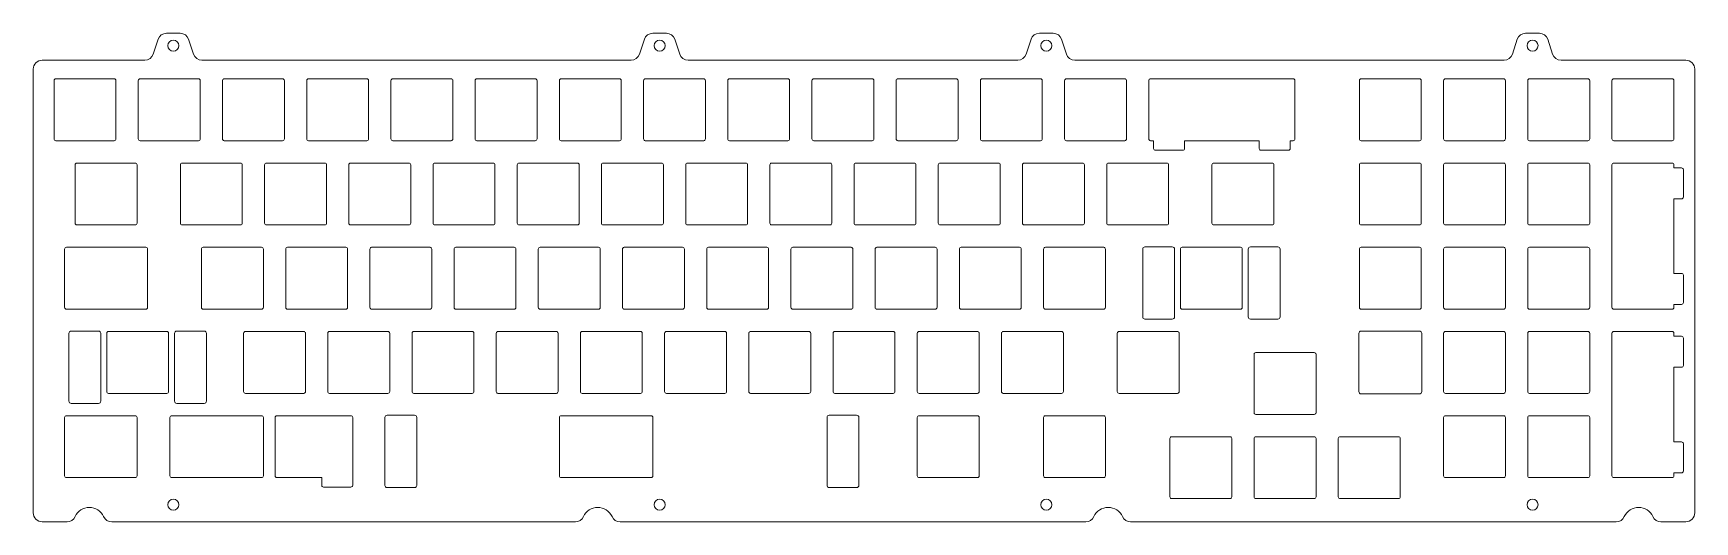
# Model space of a CAD drawing. Header units: millimetres. Extents: x 5 to 381, y 6 to 117.
import ezdxf

# ---------------------------------------------------------------- set-up
doc = ezdxf.new("R2010")
doc.units = ezdxf.units.MM

msp = doc.modelspace()

# ---------------------------------------------------------------- linework, layer by layer
at = {"color": 7, "linetype": 'Continuous', "lineweight": 15}
for points in [[(31.82, 112.23, -0.324183), (29.92, 110.85), (6.67, 110.85, 0.414214), (4.67, 108.85), (4.67, 8.44, 0.414214), (6.67, 6.44), (12.32, 6.44, 0.293925), (14.14, 7.61, -0.643438), (20.6, 7.61, 0.293925), (22.42, 6.44), (127.32, 6.44, 0.293925), (129.14, 7.61, -0.643438), (135.6, 7.61, 0.293925), (137.42, 6.44), (242.79, 6.44, 0.293925), (244.61, 7.61, -0.643438), (251.08, 7.61, 0.293925), (252.9, 6.44), (362.79, 6.44, 0.293925), (364.61, 7.61, -0.643438), (371.08, 7.61, 0.293925), (372.9, 6.44), (378.55, 6.44, 0.414214), (380.55, 8.44), (380.55, 108.85, 0.414214), (378.55, 110.85), (350.29, 110.85, -0.324183), (348.39, 112.23), (347.3, 115.58, 0.324183), (345.4, 116.95), (342.29, 116.95, 0.324183), (340.39, 115.58), (339.3, 112.23, -0.324183), (337.4, 110.85), (240.29, 110.85, -0.324183), (238.39, 112.23), (237.3, 115.58, 0.324183), (235.4, 116.95), (232.29, 116.95, 0.324183), (230.39, 115.58), (229.3, 112.23, -0.324183), (227.4, 110.85), (152.82, 110.85, -0.324183), (150.92, 112.23), (149.82, 115.58, 0.324183), (147.92, 116.95), (144.82, 116.95, 0.324183), (142.92, 115.58), (141.82, 112.23, -0.324183), (139.92, 110.85), (42.82, 110.85, -0.324183), (40.92, 112.23), (39.82, 115.58, 0.324183), (37.92, 116.95), (34.82, 116.95, 0.324183), (32.92, 115.58)], [(9.79, 92.63), (22.99, 92.63, 0.414214), (23.39, 93.03), (23.39, 106.23, 0.414214), (22.99, 106.63), (9.79, 106.63, 0.414214), (9.39, 106.23), (9.39, 93.03, 0.414214)], [(28.44, 106.23), (28.44, 93.03, 0.414214), (28.84, 92.63), (42.04, 92.63, 0.414214), (42.44, 93.03), (42.44, 106.23, 0.414214), (42.04, 106.63), (28.84, 106.63, 0.414214)], [(47.49, 106.23), (47.49, 93.03, 0.414214), (47.89, 92.63), (61.09, 92.63, 0.414214), (61.49, 93.03), (61.49, 106.23, 0.414214), (61.09, 106.63), (47.89, 106.63, 0.414214)], [(66.54, 106.23), (66.54, 93.03, 0.414214), (66.94, 92.63), (80.14, 92.63, 0.414214), (80.54, 93.03), (80.54, 106.23, 0.414214), (80.14, 106.63), (66.94, 106.63, 0.414214)], [(85.59, 106.23), (85.59, 93.03, 0.414214), (85.99, 92.63), (99.19, 92.63, 0.414214), (99.59, 93.03), (99.59, 106.23, 0.414214), (99.19, 106.63), (85.99, 106.63, 0.414214)], [(104.64, 106.23), (104.64, 93.03, 0.414214), (105.04, 92.63), (118.24, 92.63, 0.414214), (118.64, 93.03), (118.64, 106.23, 0.414214), (118.24, 106.63), (105.04, 106.63, 0.414214)], [(123.69, 106.23), (123.69, 93.03, 0.414214), (124.09, 92.63), (137.29, 92.63, 0.414214), (137.69, 93.03), (137.69, 106.23, 0.414214), (137.29, 106.63), (124.09, 106.63, 0.414214)], [(142.74, 106.23), (142.74, 93.03, 0.414214), (143.14, 92.63), (156.34, 92.63, 0.414214), (156.74, 93.03), (156.74, 106.23, 0.414214), (156.34, 106.63), (143.14, 106.63, 0.414214)], [(161.79, 106.23), (161.79, 93.03, 0.414214), (162.19, 92.63), (175.39, 92.63, 0.414214), (175.79, 93.03), (175.79, 106.23, 0.414214), (175.39, 106.63), (162.19, 106.63, 0.414214)], [(180.84, 106.23), (180.84, 93.03, 0.414214), (181.24, 92.63), (194.44, 92.63, 0.414214), (194.84, 93.03), (194.84, 106.23, 0.414214), (194.44, 106.63), (181.24, 106.63, 0.414214)], [(199.89, 106.23), (199.89, 93.03, 0.414214), (200.29, 92.63), (213.49, 92.63, 0.414214), (213.89, 93.03), (213.89, 106.23, 0.414214), (213.49, 106.63), (200.29, 106.63, 0.414214)], [(218.94, 106.23), (218.94, 93.03, 0.414214), (219.34, 92.63), (232.54, 92.63, 0.414214), (232.94, 93.03), (232.94, 106.23, 0.414214), (232.54, 106.63), (219.34, 106.63, 0.414214)], [(237.99, 106.23), (237.99, 93.03, 0.414214), (238.39, 92.63), (251.59, 92.63, 0.414214), (251.99, 93.03), (251.99, 106.23, 0.414214), (251.59, 106.63), (238.39, 106.63, 0.414214)], [(264.73, 90.48, 0.414214), (265.13, 90.88), (265.13, 92.63), (282.01, 92.63), (282.01, 90.88, 0.414214), (282.41, 90.48), (288.61, 90.48, 0.414214), (289.01, 90.88), (289.01, 92.63), (289.69, 92.63, 0.414214), (290.09, 93.03), (290.09, 106.23, 0.414214), (289.69, 106.63), (257.44, 106.63, 0.414214), (257.04, 106.23), (257.04, 93.03, 0.414214), (257.44, 92.63), (258.13, 92.63), (258.13, 90.88, 0.414214), (258.53, 90.48)], [(305.07, 92.63), (318.27, 92.63, 0.414214), (318.67, 93.03), (318.67, 106.23, 0.414214), (318.27, 106.63), (305.07, 106.63, 0.414214), (304.67, 106.23), (304.67, 93.03, 0.414214)], [(323.72, 106.23), (323.72, 93.03, 0.414214), (324.12, 92.63), (337.32, 92.63, 0.414214), (337.72, 93.03), (337.72, 106.23, 0.414214), (337.32, 106.63), (324.12, 106.63, 0.414214)], [(342.77, 106.23), (342.77, 93.03, 0.414214), (343.17, 92.63), (356.37, 92.63, 0.414214), (356.77, 93.03), (356.77, 106.23, 0.414214), (356.37, 106.63), (343.17, 106.63, 0.414214)], [(362.22, 92.63), (375.42, 92.63, 0.414214), (375.82, 93.03), (375.82, 106.23, 0.414214), (375.42, 106.63), (362.22, 106.63, 0.414214), (361.82, 106.23), (361.82, 93.03, 0.414214)], [(27.76, 87.58), (14.56, 87.58, 0.414214), (14.16, 87.18), (14.16, 73.98, 0.414214), (14.56, 73.58), (27.76, 73.58, 0.414214), (28.16, 73.98), (28.16, 87.18, 0.414214)], [(37.97, 73.98, 0.414214), (38.37, 73.58), (51.57, 73.58, 0.414214), (51.97, 73.98), (51.97, 87.18, 0.414214), (51.57, 87.58), (38.37, 87.58, 0.414214), (37.97, 87.18)], [(57.02, 87.18), (57.02, 73.98, 0.414214), (57.42, 73.58), (70.62, 73.58, 0.414214), (71.02, 73.98), (71.02, 87.18, 0.414214), (70.62, 87.58), (57.42, 87.58, 0.414214)], [(76.07, 87.18), (76.07, 73.98, 0.414214), (76.47, 73.58), (89.67, 73.58, 0.414214), (90.07, 73.98), (90.07, 87.18, 0.414214), (89.67, 87.58), (76.47, 87.58, 0.414214)], [(95.12, 87.18), (95.12, 73.98, 0.414214), (95.52, 73.58), (108.72, 73.58, 0.414214), (109.12, 73.98), (109.12, 87.18, 0.414214), (108.72, 87.58), (95.52, 87.58, 0.414214)], [(114.17, 87.18), (114.17, 73.98, 0.414214), (114.57, 73.58), (127.77, 73.58, 0.414214), (128.17, 73.98), (128.17, 87.18, 0.414214), (127.77, 87.58), (114.57, 87.58, 0.414214)], [(133.22, 87.18), (133.22, 73.98, 0.414214), (133.62, 73.58), (146.82, 73.58, 0.414214), (147.22, 73.98), (147.22, 87.18, 0.414214), (146.82, 87.58), (133.62, 87.58, 0.414214)], [(152.27, 87.18), (152.27, 73.98, 0.414214), (152.67, 73.58), (165.87, 73.58, 0.414214), (166.27, 73.98), (166.27, 87.18, 0.414214), (165.87, 87.58), (152.67, 87.58, 0.414214)], [(171.32, 87.18), (171.32, 73.98, 0.414214), (171.72, 73.58), (184.92, 73.58, 0.414214), (185.32, 73.98), (185.32, 87.18, 0.414214), (184.92, 87.58), (171.72, 87.58, 0.414214)], [(190.37, 87.18), (190.37, 73.98, 0.414214), (190.77, 73.58), (203.97, 73.58, 0.414214), (204.37, 73.98), (204.37, 87.18, 0.414214), (203.97, 87.58), (190.77, 87.58, 0.414214)], [(209.42, 87.18), (209.42, 73.98, 0.414214), (209.82, 73.58), (223.02, 73.58, 0.414214), (223.42, 73.98), (223.42, 87.18, 0.414214), (223.02, 87.58), (209.82, 87.58, 0.414214)], [(228.47, 87.18), (228.47, 73.98, 0.414214), (228.87, 73.58), (242.07, 73.58, 0.414214), (242.47, 73.98), (242.47, 87.18, 0.414214), (242.07, 87.58), (228.87, 87.58, 0.414214)], [(247.52, 87.18), (247.52, 73.98, 0.414214), (247.92, 73.58), (261.12, 73.58, 0.414214), (261.52, 73.98), (261.52, 87.18, 0.414214), (261.12, 87.58), (247.92, 87.58, 0.414214)], [(271.33, 87.18), (271.33, 73.98, 0.414214), (271.73, 73.58), (284.93, 73.58, 0.414214), (285.33, 73.98), (285.33, 87.18, 0.414214), (284.93, 87.58), (271.73, 87.58, 0.414214)], [(318.67, 87.18, 0.414214), (318.27, 87.58), (305.07, 87.58, 0.414214), (304.67, 87.18), (304.67, 73.98, 0.414214), (305.07, 73.58), (318.27, 73.58, 0.414214), (318.67, 73.98)], [(323.72, 87.18), (323.72, 73.98, 0.414214), (324.12, 73.58), (337.32, 73.58, 0.414214), (337.72, 73.98), (337.72, 87.18, 0.414214), (337.32, 87.58), (324.12, 87.58, 0.414214)], [(342.77, 87.18), (342.77, 73.98, 0.414214), (343.17, 73.58), (356.37, 73.58, 0.414214), (356.77, 73.98), (356.77, 87.18, 0.414214), (356.37, 87.58), (343.17, 87.58, 0.414214)], [(377.57, 86.49), (375.82, 86.49), (375.82, 87.18, 0.414214), (375.42, 87.58), (362.22, 87.58, 0.414214), (361.82, 87.18), (361.82, 54.93, 0.414214), (362.22, 54.53), (375.42, 54.53, 0.414214), (375.82, 54.93), (375.82, 55.61), (377.57, 55.61, 0.414214), (377.97, 56.01), (377.97, 62.21, 0.414214), (377.57, 62.61), (375.82, 62.61), (375.82, 79.49), (377.57, 79.49, 0.414214), (377.97, 79.89), (377.97, 86.09, 0.414214)], [(11.78, 54.93, 0.414214), (12.18, 54.53), (30.14, 54.53, 0.414214), (30.54, 54.93), (30.54, 68.13, 0.414214), (30.14, 68.53), (12.18, 68.53, 0.414214), (11.78, 68.13)], [(56.33, 54.53, 0.414214), (56.73, 54.93), (56.73, 68.13, 0.414214), (56.33, 68.53), (43.13, 68.53, 0.414214), (42.73, 68.13), (42.73, 54.93, 0.414214), (43.13, 54.53)], [(61.78, 68.13), (61.78, 54.93, 0.414214), (62.18, 54.53), (75.38, 54.53, 0.414214), (75.78, 54.93), (75.78, 68.13, 0.414214), (75.38, 68.53), (62.18, 68.53, 0.414214)], [(80.83, 68.13), (80.83, 54.93, 0.414214), (81.23, 54.53), (94.43, 54.53, 0.414214), (94.83, 54.93), (94.83, 68.13, 0.414214), (94.43, 68.53), (81.23, 68.53, 0.414214)], [(99.88, 68.13), (99.88, 54.93, 0.414214), (100.28, 54.53), (113.48, 54.53, 0.414214), (113.88, 54.93), (113.88, 68.13, 0.414214), (113.48, 68.53), (100.28, 68.53, 0.414214)], [(118.93, 68.13), (118.93, 54.93, 0.414214), (119.33, 54.53), (132.53, 54.53, 0.414214), (132.93, 54.93), (132.93, 68.13, 0.414214), (132.53, 68.53), (119.33, 68.53, 0.414214)], [(137.98, 68.13), (137.98, 54.93, 0.414214), (138.38, 54.53), (151.58, 54.53, 0.414214), (151.98, 54.93), (151.98, 68.13, 0.414214), (151.58, 68.53), (138.38, 68.53, 0.414214)], [(157.03, 68.13), (157.03, 54.93, 0.414214), (157.43, 54.53), (170.63, 54.53, 0.414214), (171.03, 54.93), (171.03, 68.13, 0.414214), (170.63, 68.53), (157.43, 68.53, 0.414214)], [(176.08, 68.13), (176.08, 54.93, 0.414214), (176.48, 54.53), (189.68, 54.53, 0.414214), (190.08, 54.93), (190.08, 68.13, 0.414214), (189.68, 68.53), (176.48, 68.53, 0.414214)], [(195.13, 68.13), (195.13, 54.93, 0.414214), (195.53, 54.53), (208.73, 54.53, 0.414214), (209.13, 54.93), (209.13, 68.13, 0.414214), (208.73, 68.53), (195.53, 68.53, 0.414214)], [(214.18, 68.13), (214.18, 54.93, 0.414214), (214.58, 54.53), (227.78, 54.53, 0.414214), (228.18, 54.93), (228.18, 68.13, 0.414214), (227.78, 68.53), (214.58, 68.53, 0.414214)], [(233.23, 68.13), (233.23, 54.93, 0.414214), (233.63, 54.53), (246.83, 54.53, 0.414214), (247.23, 54.93), (247.23, 68.13, 0.414214), (246.83, 68.53), (233.63, 68.53, 0.414214)], [(255.65, 52.78, 0.414214), (256.15, 52.28), (262.35, 52.28, 0.414214), (262.85, 52.78), (262.85, 68.13, 0.414214), (262.35, 68.63), (256.15, 68.63, 0.414214), (255.65, 68.13)], [(277.79, 54.53, 0.414214), (278.19, 54.93), (278.19, 68.13, 0.414214), (277.79, 68.53), (264.59, 68.53, 0.414214), (264.19, 68.13), (264.19, 54.93, 0.414214), (264.59, 54.53)], [(286.73, 68.13, 0.414214), (286.23, 68.63), (280.03, 68.63, 0.414214), (279.53, 68.13), (279.53, 52.78, 0.414214), (280.03, 52.28), (286.23, 52.28, 0.414214), (286.73, 52.78)], [(318.67, 68.13, 0.414214), (318.27, 68.53), (305.07, 68.53, 0.414214), (304.67, 68.13), (304.67, 54.93, 0.414214), (305.07, 54.53), (318.27, 54.53, 0.414214), (318.67, 54.93)], [(323.72, 68.13), (323.72, 54.93, 0.414214), (324.12, 54.53), (337.32, 54.53, 0.414214), (337.72, 54.93), (337.72, 68.13, 0.414214), (337.32, 68.53), (324.12, 68.53, 0.414214)], [(342.77, 68.13), (342.77, 54.93, 0.414214), (343.17, 54.53), (356.37, 54.53, 0.414214), (356.77, 54.93), (356.77, 68.13, 0.414214), (356.37, 68.53), (343.17, 68.53, 0.414214)], [(19.96, 49.08, 0.414214), (19.46, 49.58), (13.26, 49.58, 0.414214), (12.76, 49.08), (12.76, 33.73, 0.414214), (13.26, 33.23), (19.46, 33.23, 0.414214), (19.96, 33.73)], [(34.9, 49.48), (21.7, 49.48, 0.414214), (21.3, 49.08), (21.3, 35.88, 0.414214), (21.7, 35.48), (34.9, 35.48, 0.414214), (35.3, 35.88), (35.3, 49.08, 0.414214)], [(37.14, 49.58, 0.414214), (36.64, 49.08), (36.64, 33.73, 0.414214), (37.14, 33.23), (43.34, 33.23, 0.414214), (43.84, 33.73), (43.84, 49.08, 0.414214), (43.34, 49.58)], [(66.26, 35.88), (66.26, 49.08, 0.414214), (65.86, 49.48), (52.66, 49.48, 0.414214), (52.26, 49.08), (52.26, 35.88, 0.414214), (52.66, 35.48), (65.86, 35.48, 0.414214)], [(71.31, 49.08), (71.31, 35.88, 0.414214), (71.71, 35.48), (84.91, 35.48, 0.414214), (85.31, 35.88), (85.31, 49.08, 0.414214), (84.91, 49.48), (71.71, 49.48, 0.414214)], [(90.36, 49.08), (90.36, 35.88, 0.414214), (90.76, 35.48), (103.96, 35.48, 0.414214), (104.36, 35.88), (104.36, 49.08, 0.414214), (103.96, 49.48), (90.76, 49.48, 0.414214)], [(109.41, 49.08), (109.41, 35.88, 0.414214), (109.81, 35.48), (123.01, 35.48, 0.414214), (123.41, 35.88), (123.41, 49.08, 0.414214), (123.01, 49.48), (109.81, 49.48, 0.414214)], [(128.46, 49.08), (128.46, 35.88, 0.414214), (128.86, 35.48), (142.06, 35.48, 0.414214), (142.46, 35.88), (142.46, 49.08, 0.414214), (142.06, 49.48), (128.86, 49.48, 0.414214)], [(147.51, 49.08), (147.51, 35.88, 0.414214), (147.91, 35.48), (161.11, 35.48, 0.414214), (161.51, 35.88), (161.51, 49.08, 0.414214), (161.11, 49.48), (147.91, 49.48, 0.414214)], [(166.56, 49.08), (166.56, 35.88, 0.414214), (166.96, 35.48), (180.16, 35.48, 0.414214), (180.56, 35.88), (180.56, 49.08, 0.414214), (180.16, 49.48), (166.96, 49.48, 0.414214)], [(185.61, 49.08), (185.61, 35.88, 0.414214), (186.01, 35.48), (199.21, 35.48, 0.414214), (199.61, 35.88), (199.61, 49.08, 0.414214), (199.21, 49.48), (186.01, 49.48, 0.414214)], [(204.66, 49.08), (204.66, 35.88, 0.414214), (205.06, 35.48), (218.26, 35.48, 0.414214), (218.66, 35.88), (218.66, 49.08, 0.414214), (218.26, 49.48), (205.06, 49.48, 0.414214)], [(223.71, 49.08), (223.71, 35.88, 0.414214), (224.11, 35.48), (237.31, 35.48, 0.414214), (237.71, 35.88), (237.71, 49.08, 0.414214), (237.31, 49.48), (224.11, 49.48, 0.414214)], [(263.5, 49.48), (250.3, 49.48, 0.414214), (249.9, 49.08), (249.9, 35.88, 0.414214), (250.3, 35.48), (263.5, 35.48, 0.414214), (263.9, 35.88), (263.9, 49.08, 0.414214)], [(318.77, 49.08, 0.414214), (318.27, 49.58), (305.07, 49.58, 0.414214), (304.57, 49.08), (304.57, 35.88, 0.414214), (305.07, 35.38), (318.27, 35.38, 0.414214), (318.77, 35.88)], [(323.72, 49.08), (323.72, 35.88, 0.414214), (324.12, 35.48), (337.32, 35.48, 0.414214), (337.72, 35.88), (337.72, 49.08, 0.414214), (337.32, 49.48), (324.12, 49.48, 0.414214)], [(342.77, 49.08), (342.77, 35.88, 0.414214), (343.17, 35.48), (356.37, 35.48, 0.414214), (356.77, 35.88), (356.77, 49.08, 0.414214), (356.37, 49.48), (343.17, 49.48, 0.414214)], [(377.97, 17.91), (377.97, 24.11, 0.414214), (377.57, 24.51), (375.82, 24.51), (375.82, 41.39), (377.57, 41.39, 0.414214), (377.97, 41.79), (377.97, 47.99, 0.414214), (377.57, 48.39), (375.82, 48.39), (375.82, 49.08, 0.414214), (375.42, 49.48), (362.22, 49.48, 0.414214), (361.82, 49.08), (361.82, 16.83, 0.414214), (362.22, 16.43), (375.42, 16.43, 0.414214), (375.82, 16.83), (375.82, 17.51), (377.57, 17.51, 0.414214)], [(294.46, 30.72, 0.414214), (294.86, 31.12), (294.86, 44.32, 0.414214), (294.46, 44.72), (281.26, 44.72, 0.414214), (280.86, 44.32), (280.86, 31.12, 0.414214), (281.26, 30.72)], [(28.16, 16.83), (28.16, 30.03, 0.414214), (27.76, 30.43), (12.18, 30.43, 0.414214), (11.78, 30.03), (11.78, 16.83, 0.414214), (12.18, 16.43), (27.76, 16.43, 0.414214)], [(35.59, 30.03), (35.59, 16.83, 0.414214), (35.99, 16.43), (56.33, 16.43, 0.414214), (56.73, 16.83), (56.73, 30.03, 0.414214), (56.33, 30.43), (35.99, 30.43, 0.414214)], [(59.8, 16.43), (69.95, 16.43), (69.95, 14.68, 0.414214), (70.35, 14.28), (76.55, 14.28, 0.414214), (76.95, 14.68), (76.95, 30.03, 0.414214), (76.55, 30.43), (59.8, 30.43, 0.414214), (59.4, 30.03), (59.4, 16.83, 0.414214)], [(84.23, 14.68, 0.414214), (84.73, 14.18), (90.93, 14.18, 0.414214), (91.43, 14.68), (91.43, 30.03, 0.414214), (90.93, 30.53), (84.73, 30.53, 0.414214), (84.23, 30.03)], [(144.84, 16.83), (144.84, 30.03, 0.414214), (144.44, 30.43), (124.09, 30.43, 0.414214), (123.69, 30.03), (123.69, 16.83, 0.414214), (124.09, 16.43), (144.44, 16.43, 0.414214)], [(184.74, 30.53, 0.414214), (184.24, 30.03), (184.24, 14.68, 0.414214), (184.74, 14.18), (190.94, 14.18, 0.414214), (191.44, 14.68), (191.44, 30.03, 0.414214), (190.94, 30.53)], [(204.66, 16.83, 0.414214), (205.06, 16.43), (218.26, 16.43, 0.414214), (218.66, 16.83), (218.66, 30.03, 0.414214), (218.26, 30.43), (205.06, 30.43, 0.414214), (204.66, 30.03)], [(233.23, 30.03), (233.23, 16.83, 0.414214), (233.63, 16.43), (246.83, 16.43, 0.414214), (247.23, 16.83), (247.23, 30.03, 0.414214), (246.83, 30.43), (233.63, 30.43, 0.414214)], [(337.32, 16.43, 0.414214), (337.72, 16.83), (337.72, 30.03, 0.414214), (337.32, 30.43), (324.12, 30.43, 0.414214), (323.72, 30.03), (323.72, 16.83, 0.414214), (324.12, 16.43)], [(342.77, 30.03), (342.77, 16.83, 0.414214), (343.17, 16.43), (356.37, 16.43, 0.414214), (356.77, 16.83), (356.77, 30.03, 0.414214), (356.37, 30.43), (343.17, 30.43, 0.414214)], [(275.81, 25.27, 0.414214), (275.41, 25.67), (262.21, 25.67, 0.414214), (261.81, 25.27), (261.81, 12.07, 0.414214), (262.21, 11.67), (275.41, 11.67, 0.414214), (275.81, 12.07)], [(281.26, 25.67, 0.414214), (280.86, 25.27), (280.86, 12.07, 0.414214), (281.26, 11.67), (294.46, 11.67, 0.414214), (294.86, 12.07), (294.86, 25.27, 0.414214), (294.46, 25.67)], [(313.51, 11.67, 0.414214), (313.91, 12.07), (313.91, 25.27, 0.414214), (313.51, 25.67), (300.31, 25.67, 0.414214), (299.91, 25.27), (299.91, 12.07, 0.414214), (300.31, 11.67)]]:
    msp.add_lwpolyline(points, format="xyb", close=True, dxfattribs=at)
for centre in [(36.37, 114.15), (146.37, 114.15), (233.85, 114.15), (343.85, 114.15), (36.37, 10.3), (146.37, 10.3), (233.85, 10.3), (343.85, 10.3)]:
    msp.add_circle(centre, 1.25, dxfattribs=at)

doc.saveas('drawing.dxf')
